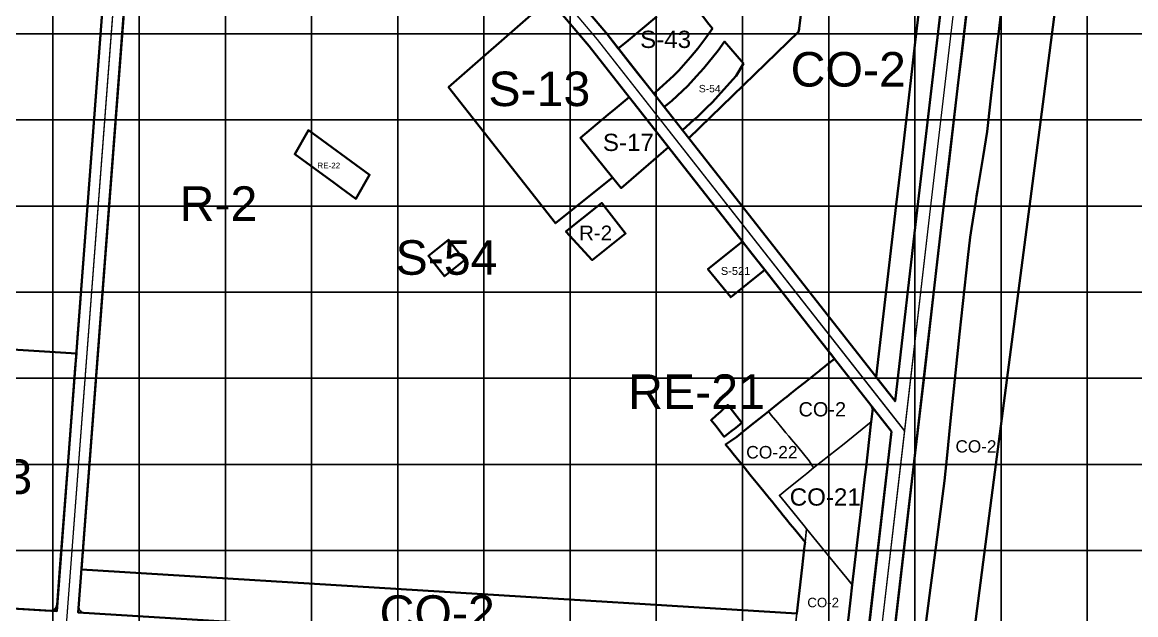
# Model space of a CAD drawing. Header units: millimetres. Extents: x 464536 to 476893, y 870501 to 881610.
# Drawn here: x 467364 to 468656, y 874026 to 874713 of the extents above; entities that cross this region are included whole.
import ezdxf
from ezdxf.enums import TextEntityAlignment as Align

# ---------------------------------------------------------------- set-up
doc = ezdxf.new("R2010")
doc.units = ezdxf.units.MM
for name, color, linetype, lineweight in [('Center_1', 7, 'Continuous', 5), ('Land Use Code', 7, 'Continuous', 35), ('Manufacturing and storage', 212, 'Continuous', 35), ('Mixed use', 30, 'Continuous', 35), ('Proposed Road Net work', 7, 'Continuous', 35), ('Recreational _ Environmental', 84, 'Continuous', 35), ('Services', 170, 'Continuous', 35), ('Urban Agriculture-', 90, 'Continuous', 35)]:
    doc.layers.add(name, color=color, linetype=linetype, lineweight=lineweight)
doc.layers.add('Commerce_ Business _ Trade', color=10, linetype='Continuous')
doc.layers.add('Grid1', color=7, linetype='Continuous')
doc.styles.add('Arial', font='arial.ttf')

msp = doc.modelspace()

# ---------------------------------------------------------------- linework, layer by layer
at = {"layer": 'Center_1'}
for points in [[(468338.5, 873812.6), (468355.6, 873957.5), (468418.1, 874496.9), (468508.1, 875263.4), (468569.7, 875800.9), (468575.1, 875846.3), (468658.6, 876548.8), (468816.4, 877901.2), (468829.9, 878009.8), (468852.7, 878215), (468863.4, 878307.3), (468873.2, 878383.8), (468885.1, 878491.3), (468895.2, 878573.2), (468896.9, 878586.6), (468907.2, 878673.6), (469113.1, 880420.4), (469144.9, 880701), (469219, 881312.4)], [(467202.2, 871205.2), (467415.7, 874013.8), (467534.6, 875578.5)], [(468388.5, 874238.7), (468031.9, 874693.4), (467957.1, 874781.8)]]:
    msp.add_lwpolyline(points, dxfattribs=at)
for points in [[(468388.2, 874239, 0), (468418.1, 874496.9, 0), (468500, 875194.3, 0)], [(468388.2, 874239, 0), (468031.9, 874693.4, 0), (467957.1, 874781.8, 0), (467940.3, 874803.1, 0), (467923.7, 874824.9, 0), (467906.9, 874846.2, 0), (467890.3, 874868, 0), (467884.9, 874874.9, 0), (467870.8, 874893.9, 0), (467840.9, 874931.8, 0), (467832.7, 874942.8, 0), (467822.8, 874955.4, 0), (467814.6, 874966.5, 0), (467808.1, 874975.1, 0)], [(467415.7, 874013.8, 0), (467476, 874807.4, 0)], [(468355.4, 873956.2, 0), (468355.6, 873957.5, 0), (468388.2, 874239, 0)], [(468388.5, 874238.7, 0), (468388.2, 874239, 0)]]:
    msp.add_polyline3d(points, dxfattribs=at)
at = {"layer": 'Commerce_ Business _ Trade'}
for points in [[(468621.7, 875182), (468552.2, 874647.9), (468544.5, 874588.6), (468491.7, 874182.1), (468470.7, 874020.9)], [(468415.4, 874817.2), (468400.5, 874690.3), (468396.3, 874656.4), (468396.1, 874655), (468395.3, 874645.7), (468385.5, 874562), (468383, 874541.3), (468378.4, 874501.5), (468378.4, 874501.5), (468370.3, 874431.5), (468366.7, 874401.7), (468359.9, 874343.1), (468359.8, 874343), (468359.8, 874342.8), (468356.4, 874311.6), (468355.2, 874301.4), (468137.7, 874578.8), (468265.1, 874702.2), (468265.6, 874705.7), (468265.7, 874706.4), (468265.4, 874706.7), (468265.7, 874706.7), (468274.7, 874776.7)], [(468405.1, 873955.5), (468418.3, 874056.6), (468421.3, 874080), (468434.4, 874180.8), (468437.4, 874210.6), (468439.8, 874234.6), (468441.9, 874254.5), (468449.7, 874332.2), (468451.7, 874351.3), (468461.3, 874440.3), (468464.1, 874463.9), (468465.7, 874473.8), (468470.7, 874505.4), (468471.6, 874511.3), (468472.7, 874517.9), (468479.3, 874557.6), (468482.3, 874576.9), (468483.7, 874586.4), (468487.8, 874621.9), (468490.1, 874642.2), (468491.6, 874654.7), (468496, 874691.4), (468497, 874699.6), (468503.4, 874753.3)]]:
    msp.add_lwpolyline(points, dxfattribs=at)
for points in [[(468350.8, 874261.9), (468349.4, 874249.4), (468343.3, 874244.4), (468317.8, 874224.1), (468282.5, 874195.9), (468277.3, 874204.4), (468264.1, 874220.3), (468256.8, 874229.1), (468253.6, 874232.9), (468250.4, 874236.8), (468250.4, 874236.8), (468244.1, 874244.5), (468243.8, 874244.8), (468242.4, 874246.5), (468238.7, 874250.9), (468238.4, 874251.3), (468233.4, 874257.3), (468230, 874261.4), (468230.4, 874261.7), (468241, 874270.2), (468248.8, 874276.4), (468251.4, 874278.5), (468256.6, 874282.7), (468264.4, 874288.9), (468264.4, 874288.9), (468272.2, 874295.2), (468280, 874301.4), (468287.8, 874307.7), (468288.8, 874308.4), (468290.6, 874309.9), (468295.4, 874313.7), (468295.6, 874313.9), (468296.3, 874314.4), (468303.4, 874320.1), (468306.7, 874322.7), (468348.2, 874269.8, -0.174238)], [(468263, 874027), (468257.2, 873977.2), (467437.1, 874027.5, -0.418506), (467429.9, 874035.8), (467433.1, 874077.9)]]:
    msp.add_lwpolyline(points, format="xyb", close=True, dxfattribs=at)
for points in [[(468282.5, 874195.9), (468274.7, 874189.6), (468270.8, 874186.5), (468253.9, 874172.9), (468242.9, 874164.1), (468258.3, 874145.1), (468271.5, 874128.9), (468274.4, 874125.4), (468272.6, 874109.8), (468265.7, 874118.2), (468260.7, 874124.3), (468255.5, 874130.7), (468251.1, 874136.2), (468245.8, 874142.7), (468244.8, 874143.9), (468243.4, 874145.6), (468243.3, 874145.8), (468242.8, 874146.3), (468241.4, 874148.1), (468236.7, 874153.9), (468235.5, 874155.3), (468233.9, 874157.3), (468231.2, 874160.6), (468230.9, 874161), (468229.9, 874162.3), (468228.3, 874164.2), (468225.9, 874167.2), (468225, 874168.3), (468223, 874170.8), (468217.7, 874177.3), (468210.1, 874186.6), (468204.4, 874193.6), (468203.8, 874194.4), (468199.5, 874199.7), (468198.3, 874201.1), (468194.1, 874206.3), (468187.5, 874214.4), (468186.8, 874215.3), (468180.4, 874223.1), (468185.9, 874226.9), (468193.5, 874232.2), (468200.4, 874237.7), (468208.7, 874244.3), (468230, 874261.4), (468233.4, 874257.3), (468238.4, 874251.3), (468238.7, 874250.9), (468242.4, 874246.5), (468243.8, 874244.8), (468244.1, 874244.5), (468250.4, 874236.8), (468250.4, 874236.8), (468253.6, 874232.9), (468256.8, 874229.1), (468264.1, 874220.3), (468277.3, 874204.4)], [(468327.4, 874060.1), (468320.9, 874068.1), (468310.3, 874081.1), (468274.4, 874125.4), (468271.5, 874128.9), (468258.3, 874145.1), (468242.9, 874164.1), (468253.9, 874172.9), (468270.8, 874186.5), (468274.7, 874189.6), (468282.5, 874195.9), (468317.8, 874224.1), (468343.3, 874244.4), (468349.4, 874249.4), (468349.1, 874246.6), (468349.1, 874246.6), (468343.4, 874197), (468342.1, 874185.5), (468342.1, 874185.5), (468337, 874141.9)], [(468327.4, 874060.1), (468325.3, 874042.6), (468320.5, 874002), (468318.5, 873985.1), (468318.5, 873985.1), (468317.2, 873973.6), (468305.6, 873974.3), (468297.7, 873974.8), (468257.2, 873977.2), (468263, 874027), (468269.2, 874080.4), (468271.6, 874101.9), (468272, 874105.3), (468272.6, 874109.8), (468274.4, 874125.4), (468310.3, 874081.1), (468320.9, 874068.1)]]:
    msp.add_lwpolyline(points, close=True, dxfattribs=at)
at = {"layer": 'Grid1'}
for p, q in [((467400, 870600), (467400, 881600)), ((467500, 870600), (467500, 881600)), ((467600, 870600), (467600, 881600)), ((467700, 870600), (467700, 881600)), ((467800, 870600), (467800, 881600)), ((467900, 870600), (467900, 881600)), ((468000, 870600), (468000, 881600)), ((468100, 870600), (468100, 881600)), ((468200, 870600), (468200, 881600)), ((468300, 870600), (468300, 881600)), ((468400, 870600), (468400, 881600)), ((468500, 870600), (468500, 881600)), ((468600, 870600), (468600, 881600)), ((464700, 874700), (472600, 874700)), ((464700, 874600), (472600, 874600)), ((464700, 874600), (472600, 874600)), ((464700, 874500), (472600, 874500)), ((464700, 874400), (472600, 874400)), ((464700, 874300), (472600, 874300)), ((464700, 874200), (472600, 874200)), ((464700, 874100), (472600, 874100))]:
    msp.add_line(p, q, dxfattribs=at)
at = {"layer": 'Manufacturing and storage'}
msp.add_lwpolyline([(467877.6, 874437.3), (467854.2, 874418.5), (467847.9, 874426.5), (467835.6, 874442.1), (467859, 874460.9)], close=True, dxfattribs=at)
at = {"layer": 'Mixed use'}
for points in [[(467428.5, 874347.3), (467427.2, 874331), (467427.1, 874329), (467229.2, 874341.2), (467221, 874233), (467210.2, 874091.5), (467209.5, 874081.5), (467177.9, 874093.5), (467148.7, 874104.6), (467143, 874095.6), (467005.7, 874104), (467014.4, 874356.3), (467015, 874372.6), (467015.5, 874388), (467024.3, 874640.8), (467032.1, 874867.9), (467357.4, 874818), (467463, 874801.8), (467445.9, 874576.2), (467429.6, 874362.6)], [(468064.4, 874468.3), (468025.6, 874437.3), (467995.2, 874470.6), (468033, 874500.6), (468036.7, 874503.6), (468039.8, 874499.6)]]:
    msp.add_lwpolyline(points, close=True, dxfattribs=at)
for points in [[(468274.7, 874776.7), (468265.7, 874706.7), (468265.4, 874706.7), (468265.7, 874706.4), (468265.6, 874705.7), (468265.1, 874702.2), (468137.7, 874578.8), (468130.3, 874588.2), (468135.1, 874592.4), (468139, 874595.8), (468143.7, 874599.9), (468147.8, 874603.6), (468158.2, 874613.9), (468165.2, 874620.7), (468178.2, 874635.4), (468192.5, 874651.2), (468201.1, 874665.4), (468179.3, 874690.9), (468171.8, 874680.6), (468155, 874660.2), (468146.7, 874650.9), (468136.7, 874639.7), (468118, 874622.3), (468112.1, 874617.5), (468109.2, 874615.1), (468097.1, 874630.5), (468099.6, 874632.7), (468119.8, 874651.1), (468126, 874657.3), (468139.8, 874673), (468148.3, 874683), (468157.4, 874695.4), (468165.1, 874706.2), (468161.1, 874711.3), (468146.7, 874730.3)], [(468100.6, 874720), (468064.9, 874690.3), (468055.9, 874683), (468041.7, 874701.1), (468041.4, 874701.5), (468021, 874725.6)]]:
    msp.add_lwpolyline(points, dxfattribs=at)
msp.add_polyline3d([(467963.6, 874729.9, 0), (467859, 874638, 0), (467983, 874480, 0), (468049.3, 874533.1, 0), (468059.3, 874520.8, 0), (468114.2, 874568.2, 0), (468199.9, 874458.9, 0), (468159.8, 874426.8, 0), (468186.3, 874394.2, 0), (468225.8, 874425.8, 0), (468292.6, 874340.7, 0), (468293.5, 874339.5, 0), (468294, 874338.8, 0), (468295, 874337.6, 0), (468296.6, 874335.5, 0), (468297.1, 874334.9, 0), (468297.3, 874334.7, 0), (468298.1, 874333.7, 0), (468298.5, 874333.2, 0), (468303.6, 874326.7, 0), (468306.7, 874322.7, 0), (468303.4, 874320.1, 0), (468296.3, 874314.4, 0), (468295.6, 874313.9, 0), (468295.4, 874313.7, 0), (468290.6, 874309.9, 0), (468288.8, 874308.4, 0), (468287.8, 874307.7, 0), (468280, 874301.4, 0), (468272.2, 874295.2, 0), (468264.4, 874288.9, 0), (468264.4, 874288.9, 0), (468256.6, 874282.7, 0), (468251.4, 874278.5, 0), (468248.8, 874276.4, 0), (468241, 874270.2, 0), (468230.4, 874261.7, 0), (468230, 874261.4, 0), (468208.7, 874244.3, 0), (468200.4, 874237.7, 0), (468193.5, 874232.2, 0), (468185.9, 874226.9, 0), (468180.4, 874223.1, 0), (468186.8, 874215.3, 0), (468187.5, 874214.4, 0), (468194.1, 874206.3, 0), (468198.3, 874201.1, 0), (468199.5, 874199.7, 0), (468203.8, 874194.4, 0), (468204.4, 874193.6, 0), (468210.1, 874186.6, 0), (468217.7, 874177.3, 0), (468223, 874170.8, 0), (468225, 874168.3, 0), (468225.9, 874167.2, 0), (468228.3, 874164.2, 0), (468229.9, 874162.3, 0), (468230.9, 874161, 0), (468231.2, 874160.6, 0), (468233.9, 874157.3, 0), (468235.5, 874155.3, 0), (468236.7, 874153.9, 0), (468241.4, 874148.1, 0), (468242.8, 874146.3, 0), (468243.3, 874145.8, 0), (468243.4, 874145.6, 0), (468244.8, 874143.9, 0), (468245.8, 874142.7, 0), (468251.1, 874136.2, 0), (468255.5, 874130.7, 0), (468260.7, 874124.3, 0), (468265.7, 874118.2, 0), (468272.6, 874109.8, 0), (468272, 874105.3, 0), (468271.6, 874101.9, 0), (468269.2, 874080.4, 0), (468263, 874027, 0), (467433.1, 874077.9, 0), (467438.5, 874149.6, 0), (467487.2, 874789.8, 0)], dxfattribs=at)
for points in [[(467733.8, 874521.1, 0), (467751.4, 874508.3, 0), (467767.3, 874536.3, 0), (467696.4, 874588.1, 0), (467680.5, 874560.1, 0), (467726.1, 874526.8, 0)], [(467995.2, 874470.6, 0), (468025.6, 874437.3, 0), (468064.4, 874468.3, 0), (468039.8, 874499.6, 0), (468036.7, 874503.6, 0), (468033, 874500.6, 0)], [(467877.6, 874437.3, 0), (467859, 874460.9, 0), (467835.6, 874442.1, 0), (467847.9, 874426.5, 0), (467854.2, 874418.5, 0)], [(468168.9, 874244.7, 0), (468178.9, 874232.2, 0), (468186.4, 874238.2, 0), (468192.1, 874242.7, 0), (468199.2, 874248.4, 0), (468182.9, 874269.1, 0), (468174.3, 874261.2, 0), (468169.4, 874256.8, 0), (468163.5, 874251.4, 0)]]:
    msp.add_polyline3d(points, close=True, dxfattribs=at)
at = {"layer": 'Proposed Road Net work'}
for points in [[(467966.8, 874789.7, 0), (468041.4, 874701.5, 0), (468041.7, 874701.1, 0), (468377.1, 874273.4, 0), (468403.2, 874498.7, 0), (468484.2, 875188.7, 0)], [(467966.8, 874789.7, 0), (468041.4, 874701.5, 0), (468041.7, 874701.1, 0), (468377.1, 874273.4, 0), (468403.2, 874498.7, 0), (468484.2, 875188.7, 0)], [(468514.8, 875192.2, 0), (468433, 874495.2, 0), (468370.5, 873955.7, 0)], [(468514.8, 875192.2, 0), (468433, 874495.2, 0), (468370.5, 873955.7, 0)], [(467487.8, 874798, 0), (467429.3, 874028, 0), (468342.2, 873972, 0), (468373, 874238.1, 0), (468022.2, 874685.5, 0), (467947.5, 874773.8, 0)], [(467487.8, 874798, 0), (467429.3, 874028, 0), (468342.2, 873972, 0), (468373, 874238.1, 0), (468022.2, 874685.5, 0), (467947.5, 874773.8, 0)]]:
    msp.add_polyline3d(points, dxfattribs=at)
msp.add_polyline3d([(467463, 874801.8, 0), (467357.4, 874818, 0), (467032.1, 874867.9, 0), (467004, 874054.1, 0), (467404.3, 874029.5, 0)], close=True, dxfattribs=at)
msp.add_polyline3d([(467463, 874801.8, 0), (467357.4, 874818, 0), (467032.1, 874867.9, 0), (467004, 874054.1, 0), (467404.3, 874029.5, 0)], close=True, dxfattribs=at)
at = {"layer": 'Recreational _ Environmental'}
for points in [[(468473.1, 875190), (468474, 875190), (468484.4, 875190), (468403.2, 874498.7), (468377.1, 874273.4), (468355.2, 874301.3), (468355.2, 874301.4), (468356.4, 874311.6), (468370.3, 874431.5), (468378.4, 874501.5), (468378.4, 874501.5), (468385.5, 874562), (468395.3, 874645.7), (468400.5, 874690.3), (468415.4, 874817.2), (468420.6, 874861), (468426.8, 874914.2), (468427.9, 874923.7), (468440.1, 875027.5), (468448.2, 875096.4), (468452.4, 875132.6), (468459.4, 875191.8)], [(467726.1, 874526.8), (467680.5, 874560.1), (467696.4, 874588.1), (467767.3, 874536.3), (467751.4, 874508.3), (467733.8, 874521.1)], [(468182.9, 874269.1), (468199.2, 874248.4), (468192.1, 874242.7), (468186.4, 874238.2), (468178.9, 874232.2), (468168.9, 874244.7), (468163.5, 874251.4), (468169.4, 874256.8), (468174.3, 874261.2)], [(468373, 874238.1), (468342.1, 873972), (468317.2, 873973.6), (468318.5, 873985.1), (468318.5, 873985.1), (468320.5, 874002), (468325.3, 874042.6), (468327.4, 874060.1), (468337, 874141.9), (468342.1, 874185.5), (468342.1, 874185.5), (468343.4, 874197), (468349.1, 874246.6), (468349.1, 874246.6), (468349.4, 874249.4), (468350.8, 874261.9), (468351.3, 874265.9)]]:
    msp.add_lwpolyline(points, close=True, dxfattribs=at)
for points in [[(468373, 873977.3, 0), (468393.1, 874151.2, 0), (468411, 874305.3, 0), (468424.9, 874425.1, 0), (468433, 874495.2, 0), (468433, 874495.2, 0), (468434.5, 874507.7, 0), (468438.2, 874539.7, 0), (468440.1, 874555.7, 0), (468450, 874640.1, 0), (468455.1, 874683.7, 0), (468470.1, 874811.5, 0)], [(468503.4, 874753.3, 0), (468497, 874699.6, 0), (468496, 874691.4, 0), (468491.6, 874654.7, 0), (468490.1, 874642.2, 0), (468487.8, 874621.9, 0), (468483.7, 874586.4, 0), (468482.3, 874576.9, 0), (468479.3, 874557.6, 0), (468472.7, 874517.9, 0), (468471.6, 874511.3, 0), (468470.7, 874505.4, 0), (468465.7, 874473.8, 0), (468464.1, 874463.9, 0), (468461.3, 874440.3, 0), (468451.7, 874351.3, 0), (468449.7, 874332.2, 0), (468441.9, 874254.5, 0), (468439.8, 874234.6, 0), (468437.4, 874210.6, 0), (468434.4, 874180.8, 0), (468421.3, 874080, 0), (468418.3, 874056.6, 0), (468405.1, 873955.5, 0)]]:
    msp.add_polyline3d(points, dxfattribs=at)
at = {"layer": 'Services'}
for points in [[(468068.4, 874626.5), (468052.2, 874612.8), (468044.2, 874606.1), (468011.9, 874579), (468049.3, 874533.1), (467983, 874480), (467859, 874638), (467963.6, 874729.9), (467975.6, 874740.5), (467980.9, 874734.4), (468022.2, 874685.5)], [(468135.1, 874592.4), (468130.3, 874588.2), (468109.2, 874615.1), (468112.1, 874617.5), (468118, 874622.3), (468136.7, 874639.7), (468146.7, 874650.9), (468155, 874660.2), (468171.8, 874680.6), (468179.3, 874690.9), (468201.1, 874665.4), (468192.5, 874651.2), (468178.2, 874635.4), (468165.2, 874620.7), (468158.2, 874613.9), (468147.8, 874603.6), (468143.7, 874599.9), (468139, 874595.8)], [(468114.2, 874568.2), (468059.3, 874520.8), (468049.3, 874533.1), (468011.9, 874579), (468044.2, 874606.1), (468052.2, 874612.8), (468068.4, 874626.5), (468074.6, 874618.7)], [(468225.8, 874425.8), (468186.3, 874394.2), (468159.8, 874426.8), (468199.9, 874458.9), (468203.9, 874453.8), (468208.6, 874447.8)]]:
    msp.add_lwpolyline(points, close=True, dxfattribs=at)
msp.add_lwpolyline([(468146.7, 874730.3), (468161.1, 874711.3), (468165.1, 874706.2), (468157.4, 874695.4), (468148.3, 874683), (468139.8, 874673), (468126, 874657.3), (468119.8, 874651.1), (468099.6, 874632.7), (468097.5, 874631.2), (468096.8, 874630.9), (468096, 874632), (468095.8, 874632.1), (468091.3, 874637.9), (468083.6, 874647.7), (468080.2, 874652), (468070.2, 874664.8), (468067.4, 874668.3), (468056.5, 874682.3), (468055.9, 874683), (468064.9, 874690.3), (468100.6, 874720)], dxfattribs=at)
msp.add_lwpolyline([(467396.7, 874030), (467250.8, 874038.9), (467254.9, 874064.9), (467228.1, 874074.4), (467209.5, 874081.5), (467210.2, 874091.5), (467221, 874233), (467229.2, 874341.2), (467427.1, 874329), (467425.8, 874312.1), (467418.3, 874213.7), (467408.1, 874079.4), (467404.9, 874037.1, -0.409931)], format="xyb", close=True, dxfattribs=at)
at = {"layer": 'Urban Agriculture-'}
msp.add_lwpolyline([(468548.6, 872916.3, 0.21094), (468359.5, 873165.4), (468386.4, 873372.3), (468393.4, 873426.1), (468409.1, 873547.2), (468470.7, 874020.9), (468491.7, 874182.1), (468544.5, 874588.6), (468552.2, 874647.9), (468621.7, 875182)], format="xyb", dxfattribs=at)

# ---------------------------------------------------------------- texts
at = {"layer": 'Land Use Code', "color": 7, "true_color": 0xffffff, "style": 'Arial'}
for s, height, p in [('S-43', 20.04, (468110.8, 874677.5)), ('CO-2', 40.08, (468322.7, 874626.7)), ('S-13', 40.08, (467964.3, 874604)), ('S-54', 8.56, (468162, 874629.5)), ('S-17', 20.04, (468067.6, 874557.9)), ('RE-22', 6.67, (467720, 874541.7)), ('R-2', 40.08, (467592, 874470.8)), ('R-2', 17, (468029.6, 874455.2)), ('S-54', 40.08, (467856.6, 874408.2)), ('S-521', 9.18, (468192, 874417.3)), ('RE-21', 40.08, (468146.7, 874252.5)), ('CO-2', 16.55, (468292.6, 874250.8)), ('CO-22', 14.5, (468234.1, 874202.6)), ('CO-2', 14.23, (468470.9, 874209.6)), ('S-13', 40.08, (467316.8, 874153.7)), ('CO-21', 20.04, (468296, 874146.2)), ('CO-2', 40.08, (467845.8, 873996)), ('CO-2', 11.03, (468293.6, 874030.9))]:
    msp.add_text(s, height=height, dxfattribs=at).set_placement(p, align=Align.BOTTOM_CENTER)

doc.saveas('drawing.dxf')
